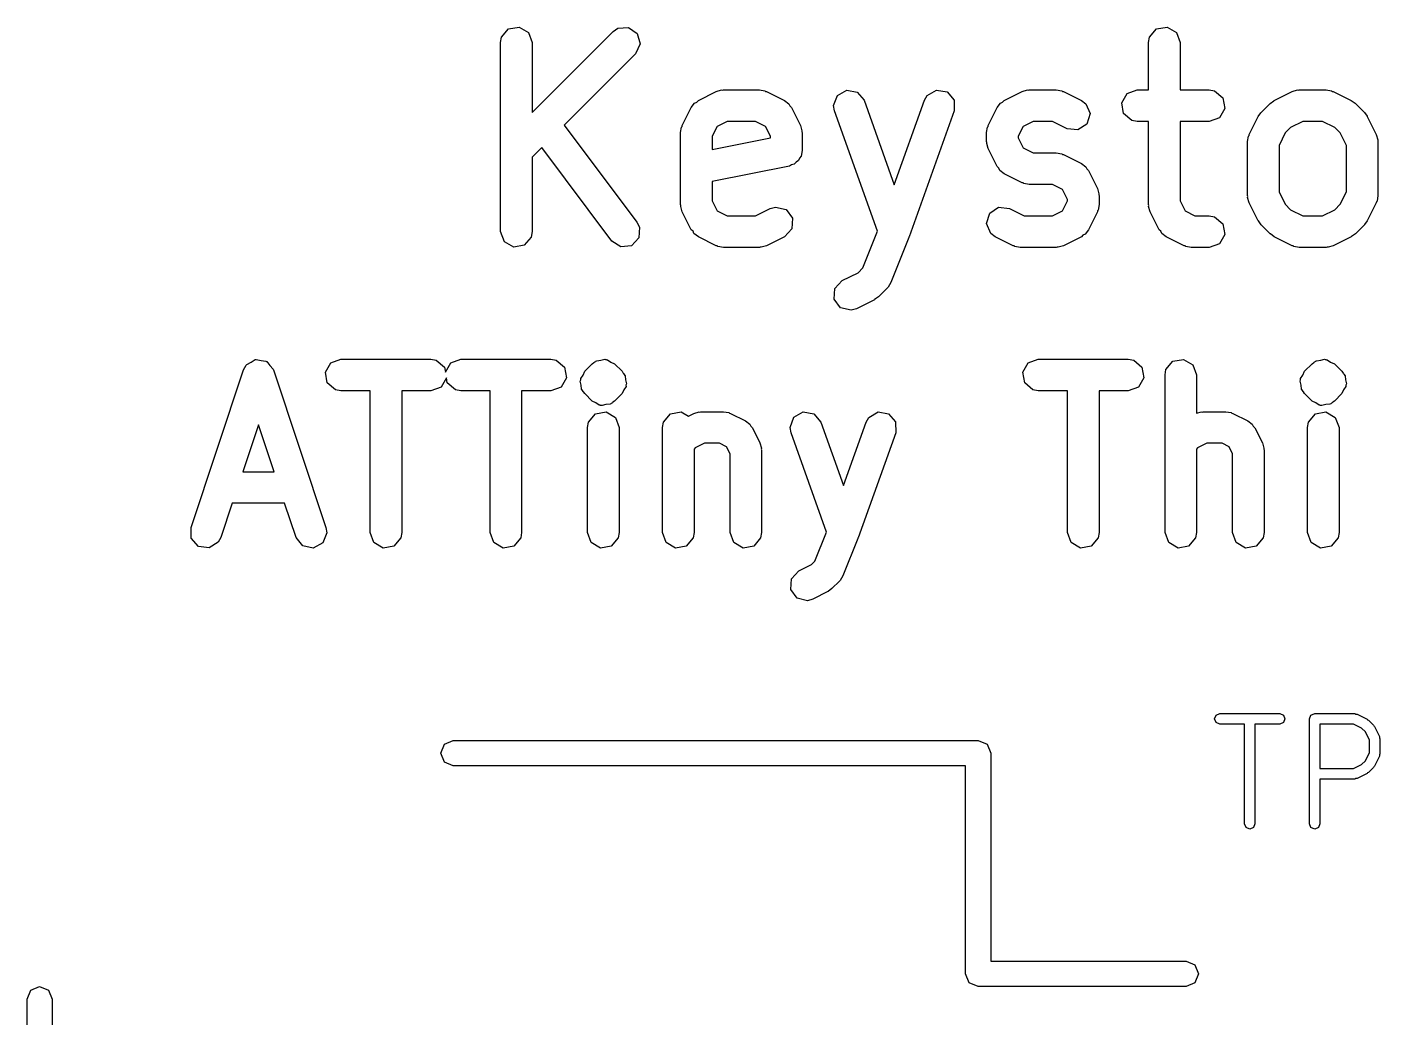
# Model space of a CAD drawing. Extents: x 85.3 to 113.2, y -106.5 to -93.2.
# Drawn here: x 85.25 to 91.7, y -98.15 to -93.43 of the extents above; entities that cross this region are included whole.
import ezdxf

# ---------------------------------------------------------------- set-up
doc = ezdxf.new("R2010")
doc.units = 0
doc.layers.add('BLACK', color=7, linetype='CONTINUOUS')

msp = doc.modelspace()

# ---------------------------------------------------------------- linework, layer by layer
at = {"layer": 'BLACK', "linetype": 'CONTINUOUS'}
for p, q in [((87.5107, -93.5071), (87.5152, -93.4815)), ((87.5152, -93.4815), (87.5482, -93.4422)), ((87.5482, -93.4422), (87.5987, -93.4333)), ((87.5987, -93.4333), (87.6432, -93.4589)), ((87.6432, -93.4589), (87.6607, -93.5071)), ((87.6607, -93.8404), (88.047, -93.4541)), ((88.047, -93.4541), (88.0683, -93.4392)), ((88.0683, -93.4392), (88.1194, -93.4347)), ((88.1194, -93.4347), (88.1614, -93.4641)), ((88.1614, -93.4641), (88.1747, -93.5137)), ((90.5964, -93.5071), (90.601, -93.4815)), ((90.601, -93.4815), (90.6339, -93.4422)), ((90.6339, -93.4422), (90.6845, -93.4333)), ((90.6845, -93.4333), (90.7289, -93.4589)), ((90.7289, -93.4589), (90.7464, -93.5071)), ((87.5107, -94.4071), (87.5107, -93.5071)), ((87.6607, -93.5071), (87.6607, -93.8404)), ((88.153, -93.5602), (87.8133, -93.8999)), ((88.1747, -93.5137), (88.153, -93.5602)), ((90.5964, -93.7321), (90.5964, -93.5071)), ((90.7464, -93.5071), (90.7464, -93.7321)), ((88.4522, -93.7829), (88.5379, -93.7401)), ((88.5379, -93.7401), (88.5629, -93.7326)), ((88.5629, -93.7326), (88.5672, -93.7337)), ((88.5672, -93.7337), (88.5714, -93.7321)), ((88.5714, -93.7321), (88.7429, -93.7321)), ((88.7429, -93.7321), (88.7685, -93.7367)), ((88.7685, -93.7367), (88.7719, -93.7395)), ((88.7719, -93.7395), (88.7764, -93.7401)), ((88.7764, -93.7401), (88.8621, -93.7829)), ((89.1143, -93.7586), (89.1589, -93.7332)), ((89.1589, -93.7332), (89.2093, -93.7424)), ((89.2093, -93.7424), (89.2421, -93.7819)), ((89.5423, -93.7593), (89.5865, -93.7334)), ((89.5865, -93.7334), (89.6371, -93.742)), ((89.6371, -93.742), (89.6703, -93.7811)), ((89.9093, -93.7829), (89.995, -93.7401)), ((89.995, -93.7401), (90.02, -93.7326)), ((90.02, -93.7326), (90.0244, -93.7337)), ((90.0244, -93.7337), (90.0286, -93.7321)), ((90.0286, -93.7321), (90.1571, -93.7321)), ((90.1571, -93.7321), (90.1828, -93.7367)), ((90.1828, -93.7367), (90.1862, -93.7395)), ((90.1862, -93.7395), (90.1907, -93.7401)), ((90.1907, -93.7401), (90.2764, -93.7829)), ((90.469, -93.7941), (90.4946, -93.7497)), ((90.4946, -93.7497), (90.5429, -93.7321)), ((90.5429, -93.7321), (90.5964, -93.7321)), ((90.7464, -93.7321), (90.8857, -93.7321)), ((90.8857, -93.7321), (90.9114, -93.7367)), ((90.9114, -93.7367), (90.9507, -93.7696)), ((91.195, -93.7829), (91.2807, -93.7401)), ((91.2807, -93.7401), (91.3057, -93.7326)), ((91.3057, -93.7326), (91.3101, -93.7337)), ((91.3101, -93.7337), (91.3143, -93.7321)), ((91.3143, -93.7321), (91.4429, -93.7321)), ((91.4429, -93.7321), (91.4685, -93.7367)), ((91.4685, -93.7367), (91.4719, -93.7395)), ((91.4719, -93.7395), (91.4764, -93.7401)), ((91.4764, -93.7401), (91.5621, -93.7829)), ((88.3758, -93.9022), (88.4186, -93.8165)), ((88.4186, -93.8165), (88.4341, -93.7955)), ((88.4341, -93.7955), (88.4445, -93.7911)), ((88.4445, -93.7911), (88.4522, -93.7829)), ((88.8621, -93.7829), (88.883, -93.7984)), ((88.883, -93.7984), (88.8875, -93.8087)), ((88.8875, -93.8087), (88.8957, -93.8165)), ((88.8957, -93.8165), (88.9385, -93.9022)), ((89.0964, -93.8067), (89.1143, -93.7586)), ((89.1008, -93.8324), (89.0964, -93.8067)), ((89.2421, -93.7819), (89.3857, -94.1842)), ((89.3857, -94.1842), (89.5294, -93.7819)), ((89.5294, -93.7819), (89.5423, -93.7593)), ((89.6703, -93.7811), (89.6706, -93.8324)), ((89.8329, -93.9022), (89.8758, -93.8165)), ((89.8758, -93.8165), (89.8913, -93.7955)), ((89.8913, -93.7955), (89.9016, -93.7911)), ((89.9016, -93.7911), (89.9093, -93.7829)), ((90.2764, -93.7829), (90.2973, -93.7984)), ((90.2973, -93.7984), (90.3177, -93.8455)), ((90.4779, -93.8446), (90.469, -93.7941)), ((90.9507, -93.7696), (90.9596, -93.8202)), ((91.1327, -93.8398), (91.1755, -93.797)), ((91.1755, -93.797), (91.1939, -93.7841)), ((91.1939, -93.7841), (91.195, -93.7829)), ((91.5621, -93.7829), (91.5801, -93.7963)), ((91.5801, -93.7963), (91.5816, -93.797)), ((91.5816, -93.797), (91.6245, -93.8398)), ((88.5891, -93.8821), (88.5416, -93.9059)), ((88.7252, -93.8821), (88.5891, -93.8821)), ((88.7727, -93.9059), (88.7252, -93.8821)), ((89.3055, -94.4056), (89.1008, -93.8324)), ((89.6706, -93.8324), (89.4563, -94.4324)), ((90.0463, -93.8821), (89.9988, -93.9059)), ((90.1394, -93.8821), (90.0463, -93.8821)), ((90.2093, -93.9171), (90.1394, -93.8821)), ((90.3177, -93.8455), (90.3031, -93.8947)), ((90.5172, -93.8776), (90.4779, -93.8446)), ((90.5429, -93.8821), (90.5172, -93.8776)), ((90.5964, -93.8821), (90.5429, -93.8821)), ((90.5964, -94.2786), (90.5964, -93.8821)), ((90.8857, -93.8821), (90.7464, -93.8821)), ((90.7464, -93.8821), (90.7464, -94.2609)), ((90.9339, -93.8646), (90.8857, -93.8821)), ((90.9596, -93.8202), (90.9339, -93.8646)), ((91.0758, -93.945), (91.1186, -93.8593)), ((91.1186, -93.8593), (91.132, -93.8413)), ((91.132, -93.8413), (91.1327, -93.8398)), ((91.332, -93.8821), (91.273, -93.9116)), ((91.4252, -93.8821), (91.332, -93.8821)), ((91.4841, -93.9116), (91.4252, -93.8821)), ((91.6245, -93.8398), (91.6373, -93.8582)), ((91.6373, -93.8582), (91.6385, -93.8593)), ((91.6385, -93.8593), (91.6814, -93.945)), ((87.8133, -93.8999), (88.16, -94.3621)), ((88.3679, -93.9357), (88.3724, -93.9101)), ((88.3679, -94.2786), (88.3679, -93.9357)), ((88.3724, -93.9101), (88.3753, -93.9066)), ((88.3753, -93.9066), (88.3758, -93.9022)), ((88.5416, -93.9059), (88.5179, -93.9534)), ((88.7964, -93.9534), (88.7727, -93.9059)), ((88.9385, -93.9022), (88.9459, -93.9271)), ((88.9459, -93.9271), (88.9449, -93.9315)), ((88.9449, -93.9315), (88.9464, -93.9357)), ((88.9464, -93.9357), (88.9464, -94.0214)), ((89.825, -93.9357), (89.8295, -93.9101)), ((89.825, -93.9786), (89.825, -93.9357)), ((89.8295, -93.9101), (89.8324, -93.9066)), ((89.8324, -93.9066), (89.8329, -93.9022)), ((89.9988, -93.9059), (89.975, -93.9534)), ((90.2603, -93.9229), (90.2093, -93.9171)), ((90.3031, -93.8947), (90.2603, -93.9229)), ((91.0753, -93.9495), (91.0758, -93.945)), ((91.2474, -93.9373), (91.2179, -93.9963)), ((91.273, -93.9116), (91.2474, -93.9373)), ((91.5098, -93.9373), (91.4841, -93.9116)), ((91.5393, -93.9963), (91.5098, -93.9373)), ((91.6814, -93.945), (91.6888, -93.97)), ((87.7062, -94.007), (87.6607, -94.0525)), ((88.04, -94.4521), (87.7062, -94.007)), ((88.5179, -93.9534), (88.5179, -94.0157)), ((88.5179, -94.0157), (88.7964, -93.9599)), ((88.7964, -93.9599), (88.7964, -93.9534)), ((89.8265, -93.9828), (89.825, -93.9786)), ((89.8255, -93.9871), (89.8265, -93.9828)), ((89.8329, -94.0121), (89.8255, -93.9871)), ((89.8758, -94.0978), (89.8329, -94.0121)), ((89.975, -93.9534), (89.975, -93.9609)), ((89.975, -93.9609), (89.9988, -94.0084)), ((89.9988, -94.0084), (90.0463, -94.0321)), ((91.0679, -93.9786), (91.0724, -93.9529)), ((91.0679, -94.2357), (91.0679, -93.9786)), ((91.0724, -93.9529), (91.0753, -93.9495)), ((91.2179, -93.9963), (91.2179, -94.218)), ((91.5393, -94.218), (91.5393, -93.9963)), ((91.6888, -93.97), (91.6878, -93.9744)), ((91.6878, -93.9744), (91.6893, -93.9786)), ((91.6893, -93.9786), (91.6893, -94.2357)), ((87.6607, -94.0525), (87.6607, -94.4071)), ((88.918, -94.0756), (88.9089, -94.0864)), ((88.93, -94.0683), (88.918, -94.0756)), ((88.9339, -94.0566), (88.93, -94.0683)), ((88.9419, -94.0471), (88.9339, -94.0566)), ((88.9464, -94.0214), (88.9419, -94.0471)), ((90.0463, -94.0321), (90.1571, -94.0321)), ((90.1571, -94.0321), (90.1828, -94.0367)), ((90.1828, -94.0367), (90.1862, -94.0395)), ((90.1862, -94.0395), (90.1907, -94.0401)), ((90.1907, -94.0401), (90.2764, -94.0829)), ((88.8861, -94.095), (88.5179, -94.1686)), ((88.8967, -94.0885), (88.8861, -94.095)), ((88.9089, -94.0864), (88.8967, -94.0885)), ((89.8839, -94.1055), (89.8758, -94.0978)), ((89.8884, -94.1158), (89.8839, -94.1055)), ((89.9093, -94.1314), (89.8884, -94.1158)), ((89.995, -94.1742), (89.9093, -94.1314)), ((90.2764, -94.0829), (90.2973, -94.0984)), ((90.2973, -94.0984), (90.3018, -94.1087)), ((90.3018, -94.1087), (90.3099, -94.1165)), ((90.3099, -94.1165), (90.3528, -94.2022)), ((88.5179, -94.1686), (88.5179, -94.2609)), ((89.9995, -94.1747), (89.995, -94.1742)), ((90.0029, -94.1776), (89.9995, -94.1747)), ((90.0286, -94.1821), (90.0029, -94.1776)), ((90.1394, -94.1821), (90.0286, -94.1821)), ((90.187, -94.2059), (90.1394, -94.1821)), ((90.3528, -94.2022), (90.3602, -94.2271)), ((88.5179, -94.2609), (88.5416, -94.3084)), ((90.2107, -94.2534), (90.187, -94.2059)), ((90.187, -94.3084), (90.2107, -94.2609)), ((90.2107, -94.2609), (90.2107, -94.2534)), ((90.3602, -94.2271), (90.3592, -94.2315)), ((90.3592, -94.2315), (90.3607, -94.2357)), ((90.3607, -94.2357), (90.3607, -94.2786)), ((90.7464, -94.2609), (90.7702, -94.3084)), ((91.0694, -94.2399), (91.0679, -94.2357)), ((91.0683, -94.2443), (91.0694, -94.2399)), ((91.0758, -94.2693), (91.0683, -94.2443)), ((91.1186, -94.355), (91.0758, -94.2693)), ((91.2179, -94.218), (91.2474, -94.277)), ((91.5098, -94.277), (91.5393, -94.218)), ((91.6814, -94.2693), (91.6385, -94.355)), ((91.6819, -94.2648), (91.6814, -94.2693)), ((91.6848, -94.2614), (91.6819, -94.2648)), ((91.6893, -94.2357), (91.6848, -94.2614)), ((88.3694, -94.2828), (88.3679, -94.2786)), ((88.3683, -94.2871), (88.3694, -94.2828)), ((88.3758, -94.3121), (88.3683, -94.2871)), ((88.4186, -94.3978), (88.3758, -94.3121)), ((88.5416, -94.3084), (88.5891, -94.3321)), ((88.5891, -94.3321), (88.7252, -94.3321)), ((88.7252, -94.3321), (88.795, -94.2972)), ((88.795, -94.2972), (88.82, -94.2898)), ((88.82, -94.2898), (88.8699, -94.3017)), ((88.8699, -94.3017), (88.9005, -94.3429)), ((89.8251, -94.3688), (89.8398, -94.3196)), ((89.8398, -94.3196), (89.8826, -94.2913)), ((89.8826, -94.2913), (89.9335, -94.2972)), ((89.9335, -94.2972), (90.0034, -94.3321)), ((90.0034, -94.3321), (90.1394, -94.3321)), ((90.1394, -94.3321), (90.187, -94.3084)), ((90.3528, -94.3121), (90.3099, -94.3978)), ((90.3533, -94.3077), (90.3528, -94.3121)), ((90.3562, -94.3042), (90.3533, -94.3077)), ((90.3607, -94.2786), (90.3562, -94.3042)), ((90.598, -94.2828), (90.5964, -94.2786)), ((90.5969, -94.2871), (90.598, -94.2828)), ((90.6043, -94.3121), (90.5969, -94.2871)), ((90.6472, -94.3978), (90.6043, -94.3121)), ((90.7702, -94.3084), (90.8177, -94.3321)), ((90.8177, -94.3321), (90.8857, -94.3321)), ((90.8857, -94.3321), (90.9114, -94.3367)), ((91.2474, -94.277), (91.273, -94.3026)), ((91.273, -94.3026), (91.332, -94.3321)), ((91.332, -94.3321), (91.4252, -94.3321)), ((91.4252, -94.3321), (91.4841, -94.3026)), ((91.4841, -94.3026), (91.5098, -94.277)), ((88.16, -94.3621), (88.1718, -94.3854)), ((88.1718, -94.3854), (88.169, -94.4366)), ((88.4268, -94.4055), (88.4186, -94.3978)), ((88.8974, -94.3941), (88.8621, -94.4314)), ((88.9005, -94.3429), (88.8974, -94.3941)), ((89.8455, -94.4158), (89.8251, -94.3688)), ((90.3099, -94.3978), (90.2944, -94.4187)), ((90.6554, -94.4055), (90.6472, -94.3978)), ((90.9114, -94.3367), (90.9507, -94.3696)), ((90.9507, -94.3696), (90.9596, -94.4202)), ((91.1198, -94.3561), (91.1186, -94.355)), ((91.1327, -94.3745), (91.1198, -94.3561)), ((91.1755, -94.4173), (91.1327, -94.3745)), ((91.6245, -94.3745), (91.5816, -94.4173)), ((91.6252, -94.373), (91.6245, -94.3745)), ((91.6385, -94.355), (91.6252, -94.373)), ((87.5283, -94.4554), (87.5107, -94.4071)), ((87.5727, -94.481), (87.5283, -94.4554)), ((87.6562, -94.4328), (87.6232, -94.4721)), ((87.6607, -94.4071), (87.6562, -94.4328)), ((88.083, -94.4802), (88.04, -94.4521)), ((88.169, -94.4366), (88.1339, -94.474)), ((88.4313, -94.4158), (88.4268, -94.4055)), ((88.4522, -94.4314), (88.4313, -94.4158)), ((88.5379, -94.4742), (88.4522, -94.4314)), ((88.8621, -94.4314), (88.7764, -94.4742)), ((89.2361, -94.5793), (89.3055, -94.4056)), ((89.4553, -94.435), (89.3696, -94.6493)), ((89.4554, -94.4341), (89.4553, -94.435)), ((89.4563, -94.4324), (89.4554, -94.4341)), ((89.8665, -94.4314), (89.8455, -94.4158)), ((89.9522, -94.4742), (89.8665, -94.4314)), ((90.2764, -94.4314), (90.1907, -94.4742)), ((90.2841, -94.4232), (90.2764, -94.4314)), ((90.2944, -94.4187), (90.2841, -94.4232)), ((90.6598, -94.4158), (90.6554, -94.4055)), ((90.6807, -94.4314), (90.6598, -94.4158)), ((90.7665, -94.4742), (90.6807, -94.4314)), ((90.9596, -94.4202), (90.9339, -94.4646)), ((91.177, -94.418), (91.1755, -94.4173)), ((91.195, -94.4314), (91.177, -94.418)), ((91.2807, -94.4742), (91.195, -94.4314)), ((91.5621, -94.4314), (91.4764, -94.4742)), ((91.5632, -94.4302), (91.5621, -94.4314)), ((91.5816, -94.4173), (91.5632, -94.4302)), ((87.6232, -94.4721), (87.5727, -94.481)), ((88.1339, -94.474), (88.083, -94.4802)), ((88.5423, -94.4747), (88.5379, -94.4742)), ((88.5458, -94.4776), (88.5423, -94.4747)), ((88.5714, -94.4821), (88.5458, -94.4776)), ((88.7429, -94.4821), (88.5714, -94.4821)), ((88.7471, -94.4806), (88.7429, -94.4821)), ((88.7514, -94.4817), (88.7471, -94.4806)), ((88.7764, -94.4742), (88.7514, -94.4817)), ((89.9566, -94.4747), (89.9522, -94.4742)), ((89.9601, -94.4776), (89.9566, -94.4747)), ((89.9857, -94.4821), (89.9601, -94.4776)), ((90.1571, -94.4821), (89.9857, -94.4821)), ((90.1614, -94.4806), (90.1571, -94.4821)), ((90.1657, -94.4817), (90.1614, -94.4806)), ((90.1907, -94.4742), (90.1657, -94.4817)), ((90.7709, -94.4747), (90.7665, -94.4742)), ((90.7743, -94.4776), (90.7709, -94.4747)), ((90.8, -94.4821), (90.7743, -94.4776)), ((90.8857, -94.4821), (90.8, -94.4821)), ((90.9339, -94.4646), (90.8857, -94.4821)), ((91.2852, -94.4747), (91.2807, -94.4742)), ((91.2886, -94.4776), (91.2852, -94.4747)), ((91.3143, -94.4821), (91.2886, -94.4776)), ((91.4429, -94.4821), (91.3143, -94.4821)), ((91.4471, -94.4806), (91.4429, -94.4821)), ((91.4514, -94.4817), (91.4471, -94.4806)), ((91.4764, -94.4742), (91.4514, -94.4817)), ((89.2127, -94.6026), (89.2361, -94.5793)), ((89.1026, -94.6773), (89.1379, -94.6401)), ((89.1379, -94.6401), (89.2127, -94.6026)), ((89.3696, -94.6493), (89.3559, -94.6714)), ((89.0995, -94.7285), (89.1026, -94.6773)), ((89.3102, -94.7173), (89.2918, -94.7302)), ((89.353, -94.6745), (89.3102, -94.7173)), ((89.354, -94.6725), (89.353, -94.6745)), ((89.3559, -94.6714), (89.354, -94.6725)), ((89.1301, -94.7697), (89.0995, -94.7285)), ((89.18, -94.7816), (89.1301, -94.7697)), ((89.205, -94.7742), (89.18, -94.7816)), ((89.2907, -94.7314), (89.205, -94.7742)), ((89.2918, -94.7302), (89.2907, -94.7314)), ((86.286, -95.0656), (86.2984, -95.0427)), ((86.2984, -95.0427), (86.3002, -95.0415)), ((86.3002, -95.0415), (86.301, -95.0395)), ((86.301, -95.0395), (86.3219, -95.0282)), ((86.3219, -95.0282), (86.3421, -95.0158)), ((86.3421, -95.0158), (86.3442, -95.0161)), ((86.3442, -95.0161), (86.3461, -95.0151)), ((86.3461, -95.0151), (86.3694, -95.0199)), ((86.3694, -95.0199), (86.3929, -95.0233)), ((86.3929, -95.0233), (86.3943, -95.0249)), ((86.3943, -95.0249), (86.3964, -95.0254)), ((86.3964, -95.0254), (86.4112, -95.044)), ((86.6761, -95.0763), (86.7018, -95.0318)), ((86.7018, -95.0318), (86.75, -95.0143)), ((86.75, -95.0143), (87.1786, -95.0143)), ((87.1786, -95.0143), (87.2042, -95.0188)), ((87.2042, -95.0188), (87.2435, -95.0518)), ((87.2478, -95.0759), (87.2732, -95.0318)), ((87.2732, -95.0318), (87.3214, -95.0143)), ((87.3214, -95.0143), (87.75, -95.0143)), ((87.75, -95.0143), (87.7757, -95.0188)), ((87.7757, -95.0188), (87.815, -95.0518)), ((87.9113, -95.072), (87.947, -95.0363)), ((87.947, -95.0363), (87.9551, -95.0306)), ((87.9551, -95.0306), (87.957, -95.0278)), ((87.957, -95.0278), (87.9602, -95.027)), ((87.9602, -95.027), (87.9604, -95.0269)), ((87.9604, -95.0269), (87.9625, -95.0243)), ((87.9625, -95.0243), (87.9645, -95.024)), ((87.9645, -95.024), (87.9683, -95.0213)), ((87.9683, -95.0213), (87.9877, -95.0196)), ((87.9877, -95.0196), (88.0065, -95.0146)), ((88.0065, -95.0146), (88.0096, -95.016)), ((88.0096, -95.016), (88.013, -95.0154)), ((88.013, -95.0154), (88.016, -95.0171)), ((88.016, -95.0171), (88.0194, -95.0168)), ((88.0194, -95.0168), (88.0354, -95.028)), ((88.0354, -95.028), (88.053, -95.0363)), ((88.053, -95.0363), (88.0887, -95.072)), ((89.9976, -95.0763), (90.0232, -95.0318)), ((90.0232, -95.0318), (90.0714, -95.0143)), ((90.0714, -95.0143), (90.5, -95.0143)), ((90.5, -95.0143), (90.5257, -95.0188)), ((90.5257, -95.0188), (90.565, -95.0518)), ((90.6795, -95.0636), (90.7125, -95.0243)), ((90.7125, -95.0243), (90.763, -95.0154)), ((90.763, -95.0154), (90.8075, -95.0411)), ((90.8075, -95.0411), (90.825, -95.0893)), ((91.3398, -95.072), (91.3755, -95.0363)), ((91.3755, -95.0363), (91.3836, -95.0306)), ((91.3836, -95.0306), (91.3856, -95.0278)), ((91.3856, -95.0278), (91.3888, -95.027)), ((91.3888, -95.027), (91.3889, -95.0269)), ((91.3889, -95.0269), (91.3911, -95.0243)), ((91.3911, -95.0243), (91.3931, -95.024)), ((91.3931, -95.024), (91.3969, -95.0213)), ((91.3969, -95.0213), (91.4163, -95.0196)), ((91.4163, -95.0196), (91.4351, -95.0146)), ((91.4351, -95.0146), (91.4382, -95.016)), ((91.4382, -95.016), (91.4416, -95.0154)), ((91.4416, -95.0154), (91.4446, -95.0171)), ((91.4446, -95.0171), (91.448, -95.0168)), ((91.448, -95.0168), (91.4639, -95.028)), ((91.4639, -95.028), (91.4816, -95.0363)), ((91.4816, -95.0363), (91.5173, -95.072)), ((86.036, -95.8156), (86.286, -95.0656)), ((86.4112, -95.044), (86.4269, -95.0617)), ((86.4269, -95.0617), (86.427, -95.0639)), ((86.427, -95.0639), (86.4283, -95.0656)), ((86.4283, -95.0656), (86.6783, -95.8156)), ((86.685, -95.1268), (86.6761, -95.0763)), ((87.2522, -95.1027), (87.2268, -95.1467)), ((87.2435, -95.0518), (87.2478, -95.0759)), ((87.2565, -95.1268), (87.2522, -95.1027)), ((87.8239, -95.1023), (87.7982, -95.1467)), ((87.815, -95.0518), (87.8239, -95.1023)), ((87.8918, -95.1056), (87.903, -95.0896)), ((87.8924, -95.1123), (87.8918, -95.1056)), ((87.903, -95.0896), (87.9113, -95.072)), ((88.0887, -95.072), (88.0944, -95.0801)), ((88.0944, -95.0801), (88.0972, -95.082)), ((88.0972, -95.082), (88.098, -95.0852)), ((88.098, -95.0852), (88.1037, -95.0933)), ((88.1037, -95.0933), (88.1054, -95.1127)), ((90.0065, -95.1268), (89.9976, -95.0763)), ((90.5739, -95.1023), (90.5482, -95.1467)), ((90.565, -95.0518), (90.5739, -95.1023)), ((90.675, -95.0893), (90.6795, -95.0636)), ((90.675, -95.8393), (90.675, -95.0893)), ((90.825, -95.0893), (90.825, -95.2718)), ((91.3204, -95.1056), (91.3316, -95.0896)), ((91.321, -95.1123), (91.3204, -95.1056)), ((91.3316, -95.0896), (91.3398, -95.072)), ((91.5173, -95.072), (91.523, -95.0801)), ((91.523, -95.0801), (91.5257, -95.082)), ((91.5257, -95.082), (91.5266, -95.0852)), ((91.5266, -95.0852), (91.5323, -95.0933)), ((91.5323, -95.0933), (91.534, -95.1127)), ((86.7243, -95.1598), (86.685, -95.1268)), ((86.75, -95.1643), (86.7243, -95.1598)), ((86.8893, -95.1643), (86.75, -95.1643)), ((86.8893, -95.8393), (86.8893, -95.1643)), ((87.1786, -95.1643), (87.0393, -95.1643)), ((87.0393, -95.1643), (87.0393, -95.8393)), ((87.2268, -95.1467), (87.1786, -95.1643)), ((87.2958, -95.1598), (87.2565, -95.1268)), ((87.3214, -95.1643), (87.2958, -95.1598)), ((87.4607, -95.1643), (87.3214, -95.1643)), ((87.4607, -95.8393), (87.4607, -95.1643)), ((87.75, -95.1643), (87.6107, -95.1643)), ((87.6107, -95.1643), (87.6107, -95.8393)), ((87.7982, -95.1467), (87.75, -95.1643)), ((87.8896, -95.1185), (87.8924, -95.1123)), ((87.8946, -95.1373), (87.8896, -95.1185)), ((87.8963, -95.1567), (87.8946, -95.1373)), ((87.902, -95.1648), (87.8963, -95.1567)), ((87.9028, -95.168), (87.902, -95.1648)), ((87.9056, -95.1699), (87.9028, -95.168)), ((87.9113, -95.178), (87.9056, -95.1699)), ((88.097, -95.1604), (88.0887, -95.178)), ((88.1082, -95.1444), (88.097, -95.1604)), ((88.1054, -95.1127), (88.1104, -95.1315)), ((88.1104, -95.1315), (88.1076, -95.1377)), ((88.1076, -95.1377), (88.1082, -95.1444)), ((90.0458, -95.1598), (90.0065, -95.1268)), ((90.0714, -95.1643), (90.0458, -95.1598)), ((90.2107, -95.1643), (90.0714, -95.1643)), ((90.2107, -95.8393), (90.2107, -95.1643)), ((90.5, -95.1643), (90.3607, -95.1643)), ((90.3607, -95.1643), (90.3607, -95.8393)), ((90.5482, -95.1467), (90.5, -95.1643)), ((91.3181, -95.1185), (91.321, -95.1123)), ((91.3232, -95.1373), (91.3181, -95.1185)), ((91.3249, -95.1567), (91.3232, -95.1373)), ((91.3306, -95.1648), (91.3249, -95.1567)), ((91.3314, -95.168), (91.3306, -95.1648)), ((91.3341, -95.1699), (91.3314, -95.168)), ((91.3398, -95.178), (91.3341, -95.1699)), ((91.5256, -95.1604), (91.5173, -95.178)), ((91.5367, -95.1444), (91.5256, -95.1604)), ((91.534, -95.1127), (91.539, -95.1315)), ((91.539, -95.1315), (91.5361, -95.1377)), ((91.5361, -95.1377), (91.5367, -95.1444)), ((87.947, -95.2137), (87.9113, -95.178)), ((87.9646, -95.222), (87.947, -95.2137)), ((87.9806, -95.2332), (87.9646, -95.222)), ((87.984, -95.2329), (87.9806, -95.2332)), ((87.987, -95.2346), (87.984, -95.2329)), ((87.9904, -95.234), (87.987, -95.2346)), ((87.9935, -95.2354), (87.9904, -95.234)), ((88.0123, -95.2304), (87.9935, -95.2354)), ((88.0317, -95.2287), (88.0123, -95.2304)), ((88.0355, -95.226), (88.0317, -95.2287)), ((88.0375, -95.2257), (88.0355, -95.226)), ((88.0396, -95.2231), (88.0375, -95.2257)), ((88.0398, -95.223), (88.0396, -95.2231)), ((88.043, -95.2221), (88.0398, -95.223)), ((88.0449, -95.2194), (88.043, -95.2221)), ((88.053, -95.2137), (88.0449, -95.2194)), ((88.0887, -95.178), (88.053, -95.2137)), ((91.3755, -95.2137), (91.3398, -95.178)), ((91.3932, -95.222), (91.3755, -95.2137)), ((91.4092, -95.2332), (91.3932, -95.222)), ((91.4126, -95.2329), (91.4092, -95.2332)), ((91.4155, -95.2346), (91.4126, -95.2329)), ((91.4189, -95.234), (91.4155, -95.2346)), ((91.422, -95.2354), (91.4189, -95.234)), ((91.4409, -95.2304), (91.422, -95.2354)), ((91.4603, -95.2287), (91.4409, -95.2304)), ((91.4641, -95.226), (91.4603, -95.2287)), ((91.4661, -95.2257), (91.4641, -95.226)), ((91.4682, -95.2231), (91.4661, -95.2257)), ((91.4684, -95.223), (91.4682, -95.2231)), ((91.4716, -95.2222), (91.4684, -95.223)), ((91.4735, -95.2194), (91.4716, -95.2222)), ((91.4816, -95.2137), (91.4735, -95.2194)), ((91.5173, -95.178), (91.4816, -95.2137)), ((87.9295, -95.3136), (87.9625, -95.2743)), ((87.9625, -95.2743), (88.013, -95.2654)), ((88.013, -95.2654), (88.0575, -95.2911)), ((88.0575, -95.2911), (88.075, -95.3393)), ((88.2867, -95.3136), (88.3196, -95.2743)), ((88.3196, -95.2743), (88.3702, -95.2654)), ((88.3702, -95.2654), (88.4046, -95.2853)), ((88.4046, -95.2853), (88.4307, -95.2722)), ((88.4307, -95.2722), (88.4557, -95.2648)), ((88.4557, -95.2648), (88.4601, -95.2658)), ((88.4601, -95.2658), (88.4643, -95.2643)), ((88.4643, -95.2643), (88.5714, -95.2643)), ((88.5714, -95.2643), (88.5971, -95.2688)), ((88.5971, -95.2688), (88.6005, -95.2717)), ((88.6005, -95.2717), (88.605, -95.2722)), ((88.605, -95.2722), (88.6764, -95.3079)), ((88.8893, -95.3388), (88.9071, -95.2907)), ((88.9071, -95.2907), (88.9517, -95.2653)), ((88.9517, -95.2653), (89.0022, -95.2746)), ((89.0022, -95.2746), (89.0349, -95.3141)), ((89.2508, -95.3141), (89.2637, -95.2914)), ((89.2637, -95.2914), (89.308, -95.2655)), ((89.308, -95.2655), (89.3585, -95.2741)), ((89.3585, -95.2741), (89.3917, -95.3132)), ((90.825, -95.2718), (90.8486, -95.2648)), ((90.8486, -95.2648), (90.8529, -95.2658)), ((90.8529, -95.2658), (90.8571, -95.2643)), ((90.8571, -95.2643), (90.9643, -95.2643)), ((90.9643, -95.2643), (90.9899, -95.2688)), ((90.9899, -95.2688), (90.9934, -95.2717)), ((90.9934, -95.2717), (90.9978, -95.2722)), ((90.9978, -95.2722), (91.0693, -95.3079)), ((91.3581, -95.3136), (91.3911, -95.2743)), ((91.3911, -95.2743), (91.4416, -95.2654)), ((91.4416, -95.2654), (91.486, -95.2911)), ((91.486, -95.2911), (91.5036, -95.3393)), ((86.3571, -95.3265), (86.2826, -95.55)), ((86.4317, -95.55), (86.3571, -95.3265)), ((87.925, -95.3393), (87.9295, -95.3136)), ((87.925, -95.8393), (87.925, -95.3393)), ((88.075, -95.3393), (88.075, -95.8393)), ((88.2821, -95.3393), (88.2867, -95.3136)), ((88.2821, -95.8393), (88.2821, -95.3393)), ((88.6764, -95.3079), (88.6973, -95.3234)), ((88.6973, -95.3234), (88.7018, -95.3337)), ((88.7018, -95.3337), (88.7099, -95.3415)), ((88.7099, -95.3415), (88.7457, -95.4129)), ((88.8937, -95.3645), (88.8893, -95.3388)), ((89.0627, -95.8378), (88.8937, -95.3645)), ((89.0349, -95.3141), (89.1429, -95.6163)), ((89.1429, -95.6163), (89.2508, -95.3141)), ((89.3921, -95.3645), (89.2135, -95.8645)), ((89.3917, -95.3132), (89.3921, -95.3645)), ((91.0693, -95.3079), (91.0902, -95.3234)), ((91.0902, -95.3234), (91.0946, -95.3337)), ((91.0946, -95.3337), (91.1028, -95.3415)), ((91.1028, -95.3415), (91.1385, -95.4129)), ((91.3536, -95.3393), (91.3581, -95.3136)), ((91.3536, -95.8393), (91.3536, -95.3393)), ((91.5036, -95.3393), (91.5036, -95.8393)), ((88.482, -95.4143), (88.4373, -95.4366)), ((88.5537, -95.4143), (88.482, -95.4143)), ((88.587, -95.4309), (88.5537, -95.4143)), ((88.7457, -95.4129), (88.7531, -95.4379)), ((90.8748, -95.4143), (90.8301, -95.4366)), ((90.9466, -95.4143), (90.8748, -95.4143)), ((90.9798, -95.4309), (90.9466, -95.4143)), ((91.1385, -95.4129), (91.1459, -95.4379)), ((88.4373, -95.4366), (88.4321, -95.4418)), ((88.4321, -95.4418), (88.4321, -95.8393)), ((88.6036, -95.4641), (88.587, -95.4309)), ((88.6036, -95.8393), (88.6036, -95.4641)), ((88.7531, -95.4379), (88.752, -95.4422)), ((88.752, -95.4422), (88.7536, -95.4464)), ((88.7536, -95.4464), (88.7536, -95.8393)), ((90.8301, -95.4366), (90.825, -95.4418)), ((90.825, -95.4418), (90.825, -95.8393)), ((90.9964, -95.4641), (90.9798, -95.4309)), ((90.9964, -95.8393), (90.9964, -95.4641)), ((91.1459, -95.4379), (91.1449, -95.4422)), ((91.1449, -95.4422), (91.1464, -95.4464)), ((91.1464, -95.4464), (91.1464, -95.8393)), ((86.2826, -95.55), (86.4317, -95.55)), ((86.2326, -95.7), (86.1783, -95.863)), ((86.4817, -95.7), (86.2326, -95.7)), ((86.536, -95.863), (86.4817, -95.7)), ((86.0374, -95.8669), (86.036, -95.8156)), ((86.6783, -95.8156), (86.6821, -95.8413)), ((86.0714, -95.9052), (86.0374, -95.8669)), ((86.1783, -95.863), (86.1659, -95.8859)), ((86.5679, -95.9032), (86.536, -95.863)), ((86.6821, -95.8413), (86.6633, -95.889)), ((86.9068, -95.8875), (86.8893, -95.8393)), ((87.0348, -95.8649), (87.0018, -95.9042)), ((87.0393, -95.8393), (87.0348, -95.8649)), ((87.4783, -95.8875), (87.4607, -95.8393)), ((87.6062, -95.8649), (87.5732, -95.9042)), ((87.6107, -95.8393), (87.6062, -95.8649)), ((87.9425, -95.8875), (87.925, -95.8393)), ((88.0705, -95.8649), (88.0375, -95.9042)), ((88.075, -95.8393), (88.0705, -95.8649)), ((88.2997, -95.8875), (88.2821, -95.8393)), ((88.4276, -95.8649), (88.3946, -95.9042)), ((88.4321, -95.8393), (88.4276, -95.8649)), ((88.6211, -95.8875), (88.6036, -95.8393)), ((88.749, -95.8649), (88.7161, -95.9042)), ((88.7536, -95.8393), (88.749, -95.8649)), ((89.0075, -95.9757), (89.0627, -95.8378)), ((89.2125, -95.8671), (89.1411, -96.0457)), ((89.2135, -95.8645), (89.2125, -95.8662)), ((89.2125, -95.8662), (89.2125, -95.8671)), ((90.2283, -95.8875), (90.2107, -95.8393)), ((90.3562, -95.8649), (90.3232, -95.9042)), ((90.3607, -95.8393), (90.3562, -95.8649)), ((90.6925, -95.8875), (90.675, -95.8393)), ((90.8205, -95.8649), (90.7875, -95.9042)), ((90.825, -95.8393), (90.8205, -95.8649)), ((91.014, -95.8875), (90.9964, -95.8393)), ((91.1419, -95.8649), (91.1089, -95.9042)), ((91.1464, -95.8393), (91.1419, -95.8649)), ((91.3711, -95.8875), (91.3536, -95.8393)), ((91.499, -95.8649), (91.4661, -95.9042)), ((91.5036, -95.8393), (91.499, -95.8649)), ((86.1222, -95.9128), (86.0714, -95.9052)), ((86.1659, -95.8859), (86.1222, -95.9128)), ((86.6181, -95.9135), (86.5679, -95.9032)), ((86.6633, -95.889), (86.6181, -95.9135)), ((86.9513, -95.9131), (86.9068, -95.8875)), ((87.0018, -95.9042), (86.9513, -95.9131)), ((87.5227, -95.9131), (87.4783, -95.8875)), ((87.5732, -95.9042), (87.5227, -95.9131)), ((87.987, -95.9131), (87.9425, -95.8875)), ((88.0375, -95.9042), (87.987, -95.9131)), ((88.3441, -95.9131), (88.2997, -95.8875)), ((88.3946, -95.9042), (88.3441, -95.9131)), ((88.6655, -95.9131), (88.6211, -95.8875)), ((88.7161, -95.9042), (88.6655, -95.9131)), ((90.2727, -95.9131), (90.2283, -95.8875)), ((90.3232, -95.9042), (90.2727, -95.9131)), ((90.737, -95.9131), (90.6925, -95.8875)), ((90.7875, -95.9042), (90.737, -95.9131)), ((91.0584, -95.9131), (91.014, -95.8875)), ((91.1089, -95.9042), (91.0584, -95.9131)), ((91.4155, -95.9131), (91.3711, -95.8875)), ((91.4661, -95.9042), (91.4155, -95.9131)), ((88.9307, -96.0222), (88.9913, -95.9919)), ((88.9913, -95.9919), (89.0075, -95.9757)), ((88.8924, -96.1107), (88.8955, -96.0595)), ((88.8955, -96.0595), (88.9307, -96.0222)), ((89.1245, -96.0709), (89.0887, -96.1066)), ((89.1254, -96.0689), (89.1245, -96.0709)), ((89.1273, -96.0678), (89.1254, -96.0689)), ((89.1411, -96.0457), (89.1273, -96.0678)), ((88.923, -96.1519), (88.8924, -96.1107)), ((89.0693, -96.1207), (88.9978, -96.1564)), ((89.0704, -96.1195), (89.0693, -96.1207)), ((89.0887, -96.1066), (89.0704, -96.1195)), ((88.9729, -96.1638), (88.923, -96.1519)), ((88.9978, -96.1564), (88.9729, -96.1638)), ((90.9105, -96.7262), (90.9178, -96.7085)), ((90.9178, -96.7085), (90.9355, -96.7012)), ((90.9355, -96.7012), (91.2212, -96.7012)), ((91.2212, -96.7012), (91.2389, -96.7085)), ((91.2389, -96.7085), (91.2462, -96.7262)), ((91.3629, -96.7262), (91.3702, -96.7085)), ((91.3702, -96.7085), (91.3879, -96.7012)), ((91.3879, -96.7012), (91.5783, -96.7012)), ((91.5783, -96.7012), (91.5837, -96.7034)), ((91.5837, -96.7034), (91.5895, -96.7038)), ((91.5895, -96.7038), (91.6371, -96.7276)), ((90.9178, -96.7439), (90.9105, -96.7262)), ((90.9355, -96.7512), (90.9178, -96.7439)), ((91.0533, -96.7512), (90.9355, -96.7512)), ((91.0533, -97.2262), (91.0533, -96.7512)), ((91.2212, -96.7512), (91.1033, -96.7512)), ((91.1033, -96.7512), (91.1033, -97.2262)), ((91.2389, -96.7439), (91.2212, -96.7512)), ((91.2462, -96.7262), (91.2389, -96.7439)), ((91.3629, -97.2262), (91.3629, -96.7262)), ((91.4129, -96.7512), (91.4129, -96.9631)), ((91.5724, -96.7512), (91.4129, -96.7512)), ((91.6111, -96.7705), (91.5724, -96.7512)), ((91.6292, -96.7886), (91.6111, -96.7705)), ((91.6371, -96.7276), (91.6398, -96.7307)), ((91.6398, -96.7307), (91.6436, -96.7323)), ((91.6436, -96.7323), (91.6674, -96.7561)), ((91.6674, -96.7561), (91.669, -96.7599)), ((91.669, -96.7599), (91.6721, -96.7626)), ((91.6721, -96.7626), (91.6959, -96.8102)), ((87.2426, -96.8476), (87.285, -96.83)), ((87.285, -96.83), (89.785, -96.83)), ((89.785, -96.83), (89.8274, -96.8476)), ((91.6486, -96.8273), (91.6292, -96.7886)), ((91.6486, -96.887), (91.6486, -96.8273)), ((91.6959, -96.8102), (91.6963, -96.8161)), ((91.6963, -96.8161), (91.6986, -96.8214)), ((91.6986, -96.8214), (91.6986, -96.8929)), ((87.225, -96.89), (87.2426, -96.8476)), ((87.2426, -96.9324), (87.225, -96.89)), ((89.8274, -96.8476), (89.845, -96.89)), ((89.845, -96.89), (89.845, -97.88)), ((91.6292, -96.9257), (91.6486, -96.887)), ((91.6959, -96.904), (91.6721, -96.9517)), ((91.6963, -96.8982), (91.6959, -96.904)), ((91.6986, -96.8929), (91.6963, -96.8982)), ((87.285, -96.95), (87.2426, -96.9324)), ((89.725, -96.95), (87.285, -96.95)), ((89.725, -97.94), (89.725, -96.95)), ((91.4129, -96.9631), (91.5724, -96.9631)), ((91.5724, -96.9631), (91.6111, -96.9437)), ((91.6111, -96.9437), (91.6292, -96.9257)), ((91.6674, -96.9582), (91.6436, -96.982)), ((91.669, -96.9544), (91.6674, -96.9582)), ((91.6721, -96.9517), (91.669, -96.9544)), ((91.5783, -97.0131), (91.4129, -97.0131)), ((91.4129, -97.0131), (91.4129, -97.2262)), ((91.5837, -97.0109), (91.5783, -97.0131)), ((91.5895, -97.0105), (91.5837, -97.0109)), ((91.6371, -96.9866), (91.5895, -97.0105)), ((91.6398, -96.9835), (91.6371, -96.9866)), ((91.6436, -96.982), (91.6398, -96.9835)), ((91.0607, -97.2439), (91.0533, -97.2262)), ((91.1033, -97.2262), (91.096, -97.2439)), ((91.3702, -97.2439), (91.3629, -97.2262)), ((91.4129, -97.2262), (91.4055, -97.2439)), ((91.0783, -97.2512), (91.0607, -97.2439)), ((91.096, -97.2439), (91.0783, -97.2512)), ((91.3879, -97.2512), (91.3702, -97.2439)), ((91.4055, -97.2439), (91.3879, -97.2512)), ((89.7426, -97.9824), (89.725, -97.94)), ((89.845, -97.88), (90.775, -97.88)), ((90.775, -97.88), (90.8174, -97.8976)), ((90.8174, -97.8976), (90.835, -97.94)), ((90.835, -97.94), (90.8174, -97.9824)), ((85.2726, -98.0176), (85.315, -98)), ((85.315, -98), (85.3574, -98.0176)), ((89.785, -98), (89.7426, -97.9824)), ((90.775, -98), (89.785, -98)), ((90.8174, -97.9824), (90.775, -98)), ((85.255, -98.06), (85.2726, -98.0176)), ((85.255, -101.94), (85.255, -98.06)), ((85.3574, -98.0176), (85.375, -98.06)), ((85.375, -98.06), (85.375, -101.94))]:
    msp.add_line(p, q, dxfattribs=at)

doc.saveas('drawing.dxf')
